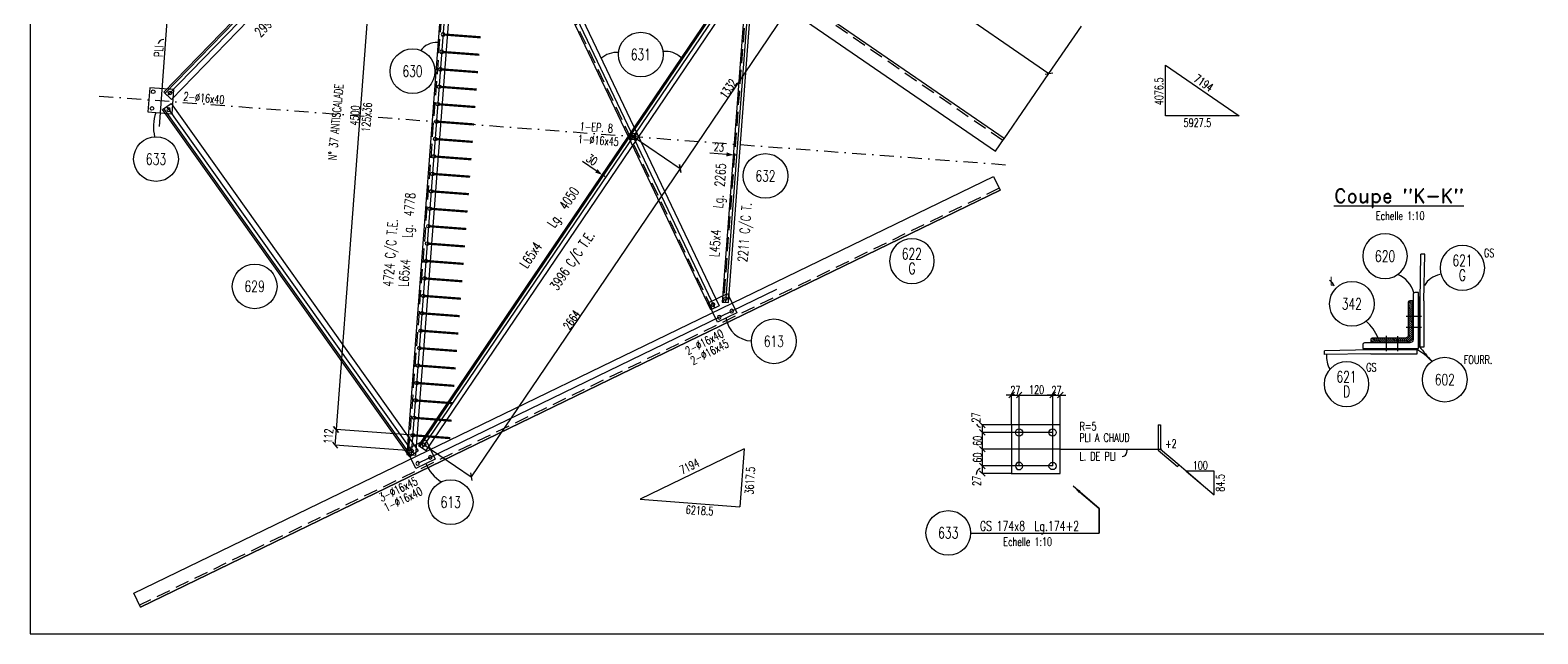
# Model space of a CAD drawing. Extents: x 610737 to 626957, y -3756 to 7724.
# Drawn here: x 610737 to 621528, y -3756 to 562 of the extents above; entities that cross this region are included whole.
import ezdxf
from ezdxf.enums import TextEntityAlignment as Align

# ---------------------------------------------------------------- set-up
doc = ezdxf.new("R2010")
doc.units = 0
doc.header["$LTSCALE"] = 200
doc.header["$MEASUREMENT"] = 0
doc.linetypes.add('DASHDOT', pattern=[1, 0.5, -0.25, 0, -0.25])
doc.linetypes.add('DASHED', pattern=[0.75, 0.5, -0.25])
doc.layers.get('0').update_dxf_attribs({"linetype": 'CONTINUOUS'})
for name, color, linetype in [('035B', 7, 'CONTINUOUS'), ('ASSI', 6, 'CONTINUOUS'), ('BOLLINI_1', 7, 'CONTINUOUS'), ('BOLLINI_5', 7, 'CONTINUOUS'), ('FORI', 2, 'CONTINUOUS'), ('LINEA_ANG', 2, 'CONTINUOUS'), ('LINEE_PIASTRE', 2, 'CONTINUOUS'), ('LM', 7, 'CONTINUOUS'), ('LS', 7, 'CONTINUOUS'), ('MZ', 6, 'DASHDOT'), ('PIASTRE', 5, 'CONTINUOUS'), ('PIEGA', 4, 'CONTINUOUS'), ('PIEGA_C_4979_50', 7, 'CONTINUOUS'), ('QT_MAL', 7, 'CONTINUOUS'), ('QT_MPR', 7, 'CONTINUOUS'), ('TESTI_A_P', 7, 'CONTINUOUS'), ('TRAT-Y', 7, 'DASHED')]:
    doc.layers.add(name, color=color, linetype=linetype)
doc.styles.add('MONO', font='romans.shx', dxfattribs={"width": 0.7})
doc.styles.add('QUOTE', font='ROMANS8.SHX', dxfattribs={"width": 0.7})
doc.styles.add('RD', font='ROMAND8.SHX', dxfattribs={"width": 0.7})
doc.styles.add('RQL', font='ROMANS8.SHX', dxfattribs={"width": 0.7})
doc.styles.add('RS', font='ROMANS8.shx', dxfattribs={"width": 0.7})
doc.styles.get("Standard").update_dxf_attribs({"font": 'ROMANS8.SHX', "width": 0.7})
doc.dimstyles.new('FRECCE1', dxfattribs={"dimtxt": 60, "dimasz": 6.66, "dimexe": 0, "dimexo": 0, "dimgap": 1, "dimtad": 1, "dimzin": 0, "dimdsep": 46, "dimtxsty": 'RS', "dimblk1": 'QUOTP', "dimblk2": 'QUOTF', "dimsah": 1, "dimcen": 0, "dimclrd": 2, "dimclre": 2, "dimclrt": 7, "dimadec": 0, "dimazin": 0, "dimtfac": 1, "dimtix": 1, "dimtmove": 2, "dimatfit": 3, "dimldrblk": 'QUOTP', "dimfxl": 1, "dimtolj": 1, "dimtzin": 0, "dimarcsym": 0})
doc.dimstyles.new('TRATTO', dxfattribs={"dimscale": 0, "dimtxt": 60, "dimasz": 40, "dimexe": 0, "dimexo": 0, "dimgap": 5, "dimtad": 1, "dimrnd": 0.5, "dimdsep": 46, "dimtxsty": 'RS', "dimblk1": 'OBLIQUE', "dimblk2": 'OBLIQUE', "dimsah": 1, "dimcen": 0.09, "dimclrd": 2, "dimclre": 2, "dimclrt": 7, "dimadec": 0, "dimazin": 0, "dimtfac": 1, "dimtix": 1, "dimtmove": 2, "dimatfit": 3, "dimfxl": 1, "dimtolj": 1, "dimtzin": 0, "dimarcsym": 0})
pattern_1 = [(45, (-580700.621, -4325.823), (-7.07106781, 7.07106781), [])]

# ---------------------------------------------------------------- blocks, each defined once
blk = doc.blocks.new('ASSE98')
blk.add_line((0, 0), (1, 0))
at = {"color": 7, "style": 'QUOTE', "width": 0.5, "flags": 1}
for tag, p in [('TI', (1.3831, 6.8273)), ('DI_S', (1.3831, 6.4218)), ('D_S', (1.3831, 6.0209)), ('E_S', (1.3831, 5.6806)), ('NFORI', (1.3645, 5.2979)), ('ALAR', (1.3635, 4.9325)), ('FAM', (1.3775, 4.5465)), ('ALA', (1.3831, 4.1926)), ('DISP2', (1.3831, 3.8497)), ('DISP1', (1.3831, 3.5069)), ('PINZAF', (1.3831, 3.164)), ('PINZAI', (1.3831, 2.8211)), ('TRP', (1.3831, 2.4783)), ('NP', (1.3831, 2.1354)), ('SV', (1.3831, 1.7926)), ('PESO', (1.3831, 1.4497)), ('QUA', (1.3831, 1.1069)), ('LUN', (1.3831, 0.764)), ('PROF', (1.3831, 0.4211)), ('POS', (1.3831, 0.0783))]:
    blk.add_attdef(tag, p, '', height=0.2, dxfattribs=at)
at = {"color": 7, "flags": 1}
for tag, p in [('LAV1', (3.0743, 6.8285)), ('LAV2', (3.0743, 6.4951)), ('LAV3', (3.0743, 6.1618)), ('LAV4', (3.0743, 5.8285)), ('LAV5', (3.0743, 5.4951)), ('LAV6', (3.0743, 5.1618)), ('LAV7', (3.0743, 4.8285)), ('LAV8', (3.0743, 4.4951)), ('LAV9', (3.0743, 4.1618)), ('LAV10', (3.0743, 3.8285))]:
    blk.add_attdef(tag, p, '', height=0.2, dxfattribs=at)
blk = doc.blocks.new('MRKR_98')
blk.add_point((0, 0))
at = {"color": 7, "style": 'QUOTE', "width": 0.5, "flags": 1}
for tag, p in [('NFORI', (3.72, 5.3)), ('TI', (3.73, 6.83)), ('DI_S', (3.73, 6.42)), ('D_S', (3.73, 6.02)), ('E_S', (3.73, 5.68)), ('AUX2', (3.71, 4.93)), ('AUX1', (3.73, 4.19)), ('FAM', (3.73, 4.55)), ('COMMESSA', (3.73, 3.85)), ('MD', (3.73, 3.51)), ('MP', (3.73, 3.16)), ('LARGHEZZA', (3.73, 2.82)), ('SPESSORE', (3.73, 2.48)), ('NP', (3.73, 2.14)), ('SV', (3.73, 1.79)), ('PESO', (3.73, 1.45)), ('QUA', (3.73, 1.11)), ('LUN', (3.73, 0.76)), ('PROF', (3.73, 0.42)), ('POS', (3.73, 0.08))]:
    blk.add_attdef(tag, p, '', height=0.2, dxfattribs=at)
at = {"color": 7, "flags": 1}
for tag, p in [('LAV1', (5.26, 6.88)), ('LAV2', (5.26, 6.55)), ('LAV3', (5.26, 6.21)), ('LAV4', (5.26, 5.88)), ('LAV5', (5.26, 5.55)), ('LAV6', (5.26, 5.21)), ('LAV7', (5.26, 4.88)), ('LAV8', (5.26, 4.55)), ('LAV9', (5.26, 4.21)), ('LAV10', (5.26, 3.88))]:
    blk.add_attdef(tag, p, '', height=0.2, dxfattribs=at)
blk = doc.blocks.new('16')
blk.add_circle((0, 0), 1)
blk = doc.blocks.new('IQ')
for p, q in [((0.5, 0.5), (-0.5, 0.5)), ((-0.5, 0.5), (-0.5, -0.5)), ((0.5, -0.5), (0.5, 0.5)), ((-0.5, -0.5), (0.5, -0.5))]:
    blk.add_line(p, q)
at = {"flags": 1}
for tag, p in [('SPESSORE', (0, -0.01)), ('NUMERO', (0, -0.34))]:
    blk.add_attdef(tag, p, '', height=0.2, dxfattribs=at)
blk = doc.blocks.new('xxx')
blk.add_circle((0, 0), 8)
at = {"color": 3, "style": 'RQL', "width": 0.7}
blk.add_attdef('POS', text='', height=4, dxfattribs=at).set_placement((0, 0), align=Align.MIDDLE)
at = {"color": 3, "style": 'RQL', "width": 0.7, "flags": 1}
blk.add_attdef('POS1', (-0.39, -5.42), '', height=2, dxfattribs=at)
at = {"style": 'RQL', "width": 0.7, "flags": 1}
blk.add_attdef('TIPO', (-0.39, -8.66), '', height=2, dxfattribs=at)
blk = doc.blocks.new('_OBLIQUE')
at = {"color": 0, "linetype": 'ByBlock'}
blk.add_line((-0.5, -0.5), (0.5, 0.5), dxfattribs=at)
blk = doc.blocks.new('*D144')
at = {"layer": 'QT_MPR', "color": 2, "lineweight": -2, "transparency": 16777216}
for p, q in [((615938, 930), (616293, 1446)), ((616293, 1446), (618028, 253)), ((617707, -214), (618028, 253))]:
    blk.add_line(p, q, dxfattribs=at)
at = {"layer": 'QT_MPR', "color": 2, "lineweight": -2, "transparency": 16777216, "xscale": 40, "yscale": 40, "zscale": 40}
for p, rotation in [((616293, 1446), 145.4833869201758), ((618028, 253), 325.4833869201758)]:
    blk.add_blockref('_OBLIQUE', p, dxfattribs=dict(at, rotation=rotation))
at = {"layer": 'QT_MPR', "color": 7, "transparency": 16777216, "insert": (617180, 878), "char_height": 60, "attachment_point": 5, "rotation": 325.4834, "style": 'RS'}
blk.add_mtext('\\A1;2105.5', dxfattribs=at)
blk = doc.blocks.new('*D152')
at = {"layer": 'QT_MPR', "color": 2, "lineweight": -2, "transparency": 16777216}
for p, q in [((613266, 2193), (612926, -2294)), ((613815, 2152), (613266, 2193)), ((613475, -2335), (612926, -2294))]:
    blk.add_line(p, q, dxfattribs=at)
at = {"layer": 'QT_MPR', "color": 2, "lineweight": -2, "transparency": 16777216, "xscale": 40, "yscale": 40, "zscale": 40}
for p, rotation in [((613266, 2193), 85.66995078173207), ((612926, -2294), 265.6699507817321)]:
    blk.add_blockref('_OBLIQUE', p, dxfattribs=dict(at, rotation=rotation))
at = {"layer": 'QT_MPR', "color": 7, "transparency": 16777216, "insert": (613145, -60), "char_height": 60, "attachment_point": 5, "rotation": 85.67, "style": 'RS'}
blk.add_mtext('\\A1;125x36', dxfattribs=at)
blk = doc.blocks.new('*D153')
at = {"layer": 'QT_MPR', "color": 2, "lineweight": -2, "transparency": 16777216}
for p, q in [((613266, 2193), (612926, -2294)), ((613815, 2152), (613266, 2193)), ((613475, -2335), (612926, -2294))]:
    blk.add_line(p, q, dxfattribs=at)
at = {"layer": 'QT_MPR', "color": 2, "lineweight": -2, "transparency": 16777216, "xscale": 40, "yscale": 40, "zscale": 40}
for p, rotation in [((613266, 2193), 85.66995078173207), ((612926, -2294), 265.6699507817321)]:
    blk.add_blockref('_OBLIQUE', p, dxfattribs=dict(at, rotation=rotation))
at = {"layer": 'QT_MPR', "color": 7, "transparency": 16777216, "insert": (613061, -48), "char_height": 60, "attachment_point": 5, "rotation": 85.67, "style": 'RS'}
blk.add_mtext('\\A1;4500', dxfattribs=at)
blk = doc.blocks.new('*D154')
at = {"layer": 'QT_MPR', "color": 2, "lineweight": -2, "transparency": 16777216}
for p, q in [((612926, -2294), (612918, -2405)), ((613475, -2335), (612926, -2294)), ((613467, -2447), (612918, -2405))]:
    blk.add_line(p, q, dxfattribs=at)
at = {"layer": 'QT_MPR', "color": 2, "lineweight": -2, "transparency": 16777216, "xscale": 40, "yscale": 40, "zscale": 40}
for p, rotation in [((612926, -2294), 85.66995078173207), ((612918, -2405), 265.6699507817321)]:
    blk.add_blockref('_OBLIQUE', p, dxfattribs=dict(at, rotation=rotation))
at = {"layer": 'QT_MPR', "color": 7, "transparency": 16777216, "insert": (612871, -2342), "char_height": 60, "attachment_point": 5, "rotation": 85.67, "style": 'RS'}
blk.add_mtext('\\A1;112', dxfattribs=at)
blk = doc.blocks.new('QUOTP')
at = {"layer": 'ASSI', "color": 2, "const_width": 1.07}
blk.add_lwpolyline([(-0.5, 0, 1), (0.5, 0, 1)], format="xyb", close=True, dxfattribs=at)
blk = doc.blocks.new('QUOTF')
at = {"layer": 'LS', "color": 2}
blk.add_line((7.5, 0), (25.5, 0), dxfattribs=at)
blk.add_solid([(7.5, 2.25), (0, 0), (7.5, -2.25)], dxfattribs=at)
blk = doc.blocks.new('*D156')
at = {"layer": 'QT_MAL', "color": 2, "lineweight": -2, "transparency": 16777216}
for p, q in [((614830, -472), (614830, -472)), ((614849, -485), (614835, -476)), ((614855, -489), (614855, -489))]:
    blk.add_line(p, q, dxfattribs=at)
at = {"layer": 'QT_MAL', "color": 2, "lineweight": -2, "transparency": 16777216, "xscale": 6.66, "yscale": 6.66, "zscale": 6.66}
for name, p, rotation in [('QUOTF', (614830, -472), 145.8591419678401), ('QUOTP', (614855, -489), 325.8591419678401)]:
    blk.add_blockref(name, p, dxfattribs=dict(at, rotation=rotation))
at = {"layer": 'QT_MAL', "color": 7, "transparency": 16777216, "insert": (614757, -365), "char_height": 60, "attachment_point": 5, "rotation": 325.8591, "style": 'RS'}
blk.add_mtext('\\A1;30', dxfattribs=at)
blk = doc.blocks.new('*D157')
at = {"layer": 'QT_MPR', "color": 2, "lineweight": -2, "transparency": 16777216}
for p, q in [((615799, 904), (616136, 676)), ((616136, 676), (615389, -427)), ((615052, -198), (615389, -427))]:
    blk.add_line(p, q, dxfattribs=at)
at = {"layer": 'QT_MPR', "color": 2, "lineweight": -2, "transparency": 16777216, "xscale": 40, "yscale": 40, "zscale": 40}
for p, rotation in [((616136, 676), 55.85914196784012), ((615389, -427), 235.8591419678401)]:
    blk.add_blockref('_OBLIQUE', p, dxfattribs=dict(at, rotation=rotation))
at = {"layer": 'QT_MPR', "color": 7, "transparency": 16777216, "insert": (615733, 144), "char_height": 60, "attachment_point": 5, "rotation": 55.8591, "style": 'RS'}
blk.add_mtext('\\A1;1332', dxfattribs=at)
blk = doc.blocks.new('*D158')
at = {"layer": 'QT_MPR', "color": 2, "lineweight": -2, "transparency": 16777216}
for p, q in [((615052, -198), (615389, -427)), ((615389, -427), (613893, -2632)), ((613557, -2403), (613893, -2632))]:
    blk.add_line(p, q, dxfattribs=at)
at = {"layer": 'QT_MPR', "color": 2, "lineweight": -2, "transparency": 16777216, "xscale": 40, "yscale": 40, "zscale": 40}
for p, rotation in [((615389, -427), 55.85914196784012), ((613893, -2632), 235.8591419678401)]:
    blk.add_blockref('_OBLIQUE', p, dxfattribs=dict(at, rotation=rotation))
at = {"layer": 'QT_MPR', "color": 7, "transparency": 16777216, "insert": (614612, -1510), "char_height": 60, "attachment_point": 5, "rotation": 55.8591, "style": 'RS'}
blk.add_mtext('\\A1;2664', dxfattribs=at)
blk = doc.blocks.new('*D159')
at = {"layer": 'QT_MAL', "color": 2, "lineweight": -2, "transparency": 16777216}
blk.add_line((615786, -331), (615776, -330), dxfattribs=at)
at = {"layer": 'QT_MAL', "color": 2, "lineweight": -2, "transparency": 16777216, "xscale": 6.66, "yscale": 6.66, "zscale": 6.66}
for name, p, rotation in [('QUOTF', (615770, -330), 175.6699507817331), ('QUOTP', (615792, -331), 355.6699507817332)]:
    blk.add_blockref(name, p, dxfattribs=dict(at, rotation=rotation))
at = {"layer": 'QT_MAL', "color": 7, "transparency": 16777216, "insert": (615667, -274), "char_height": 60, "attachment_point": 5, "rotation": 355.67, "style": 'RS'}
blk.add_mtext('\\A1;23', dxfattribs=at)
blk = doc.blocks.new('*D160')
at = {"layer": 'LS', "color": 2, "lineweight": -2, "transparency": 16777216}
for p, q in [((617761, -2048), (617721, -2048)), ((617761, -2261), (617761, -2048)), ((617761, -2048), (617815, -2048)), ((617815, -2555), (617815, -2048)), ((617815, -2048), (617855, -2048))]:
    blk.add_line(p, q, dxfattribs=at)
at = {"layer": 'LS', "color": 2, "lineweight": -2, "transparency": 16777216, "xscale": 40, "yscale": 40, "zscale": 40}
blk.add_blockref('_OBLIQUE', (617761, -2048), dxfattribs=at)
at = {"layer": 'LS', "color": 2, "lineweight": -2, "transparency": 16777216, "xscale": 40, "yscale": 40, "zscale": 40, "rotation": 180.0000000000001}
blk.add_blockref('_OBLIQUE', (617815, -2048), dxfattribs=at)
at = {"layer": 'LS', "color": 7, "transparency": 16777216, "insert": (617788, -2013), "char_height": 60, "attachment_point": 5, "style": 'RS'}
blk.add_mtext('\\A1;27', dxfattribs=at)
blk = doc.blocks.new('*D161')
at = {"layer": 'LS', "color": 2, "lineweight": -2, "transparency": 16777216}
for p, q in [((617761, -2261), (617761, -2048)), ((617761, -2048), (618055, -2048)), ((618055, -2555), (618055, -2048))]:
    blk.add_line(p, q, dxfattribs=at)
at = {"layer": 'LS', "color": 2, "lineweight": -2, "transparency": 16777216, "xscale": 40, "yscale": 40, "zscale": 40, "rotation": 180.0000000000001}
blk.add_blockref('_OBLIQUE', (617761, -2048), dxfattribs=at)
at = {"layer": 'LS', "color": 2, "lineweight": -2, "transparency": 16777216, "xscale": 40, "yscale": 40, "zscale": 40}
blk.add_blockref('_OBLIQUE', (618055, -2048), dxfattribs=at)
at = {"layer": 'LS', "color": 7, "transparency": 16777216, "insert": (617940, -2009), "char_height": 60, "attachment_point": 5, "style": 'RS'}
blk.add_mtext('\\A1;120', dxfattribs=at)
blk = doc.blocks.new('*D162')
at = {"layer": 'LS', "color": 2, "lineweight": -2, "transparency": 16777216}
for p, q in [((618055, -2048), (618015, -2048)), ((618055, -2555), (618055, -2048)), ((618055, -2048), (618109, -2048)), ((618109, -2261), (618109, -2048)), ((618109, -2048), (618149, -2048))]:
    blk.add_line(p, q, dxfattribs=at)
at = {"layer": 'LS', "color": 2, "lineweight": -2, "transparency": 16777216, "xscale": 40, "yscale": 40, "zscale": 40}
blk.add_blockref('_OBLIQUE', (618055, -2048), dxfattribs=at)
at = {"layer": 'LS', "color": 2, "lineweight": -2, "transparency": 16777216, "xscale": 40, "yscale": 40, "zscale": 40, "rotation": 180.0000000000001}
blk.add_blockref('_OBLIQUE', (618109, -2048), dxfattribs=at)
at = {"layer": 'LS', "color": 7, "transparency": 16777216, "insert": (618082, -2013), "char_height": 60, "attachment_point": 5, "style": 'RS'}
blk.add_mtext('\\A1;27', dxfattribs=at)
blk = doc.blocks.new('*D163')
at = {"layer": 'LS', "color": 2, "lineweight": -2, "transparency": 16777216}
for p, q in [((618055, -2555), (617552, -2555)), ((617552, -2609), (617552, -2555)), ((617761, -2609), (617552, -2609))]:
    blk.add_line(p, q, dxfattribs=at)
at = {"layer": 'LS', "color": 2, "lineweight": -2, "transparency": 16777216, "xscale": 40, "yscale": 40, "zscale": 40}
for p, rotation in [((617552, -2555), 90), ((617552, -2609), 270)]:
    blk.add_blockref('_OBLIQUE', p, dxfattribs=dict(at, rotation=rotation))
at = {"layer": 'LS', "color": 7, "transparency": 16777216, "insert": (617512, -2662), "char_height": 60, "attachment_point": 5, "rotation": 90, "style": 'RS'}
blk.add_mtext('\\A1;27', dxfattribs=at)
blk = doc.blocks.new('*D164')
at = {"layer": 'LS', "color": 2, "lineweight": -2, "transparency": 16777216}
for p, q in [((617815, -2435), (617552, -2435)), ((617552, -2555), (617552, -2435)), ((617815, -2555), (617552, -2555))]:
    blk.add_line(p, q, dxfattribs=at)
at = {"layer": 'LS', "color": 2, "lineweight": -2, "transparency": 16777216, "xscale": 40, "yscale": 40, "zscale": 40}
for p, rotation in [((617552, -2435), 90), ((617552, -2555), 270)]:
    blk.add_blockref('_OBLIQUE', p, dxfattribs=dict(at, rotation=rotation))
at = {"layer": 'LS', "color": 7, "transparency": 16777216, "insert": (617517, -2495), "char_height": 60, "attachment_point": 5, "rotation": 90, "style": 'RS'}
blk.add_mtext('\\A1;60', dxfattribs=at)
blk = doc.blocks.new('*D165')
at = {"layer": 'LS', "color": 2, "lineweight": -2, "transparency": 16777216}
for p, q in [((618055, -2315), (617552, -2315)), ((617552, -2435), (617552, -2315)), ((617815, -2435), (617552, -2435))]:
    blk.add_line(p, q, dxfattribs=at)
at = {"layer": 'LS', "color": 2, "lineweight": -2, "transparency": 16777216, "xscale": 40, "yscale": 40, "zscale": 40}
for p, rotation in [((617552, -2315), 90), ((617552, -2435), 270)]:
    blk.add_blockref('_OBLIQUE', p, dxfattribs=dict(at, rotation=rotation))
at = {"layer": 'LS', "color": 7, "transparency": 16777216, "insert": (617517, -2375), "char_height": 60, "attachment_point": 5, "rotation": 90, "style": 'RS'}
blk.add_mtext('\\A1;60', dxfattribs=at)
blk = doc.blocks.new('*D166')
at = {"layer": 'LS', "color": 2, "lineweight": -2, "transparency": 16777216}
for p, q in [((617761, -2261), (617552, -2261)), ((617552, -2315), (617552, -2261)), ((617815, -2315), (617552, -2315))]:
    blk.add_line(p, q, dxfattribs=at)
at = {"layer": 'LS', "color": 2, "lineweight": -2, "transparency": 16777216, "xscale": 40, "yscale": 40, "zscale": 40}
for p, rotation in [((617552, -2261), 90), ((617552, -2315), 270)]:
    blk.add_blockref('_OBLIQUE', p, dxfattribs=dict(at, rotation=rotation))
at = {"layer": 'LS', "color": 7, "transparency": 16777216, "insert": (617506, -2209), "char_height": 60, "attachment_point": 5, "rotation": 90, "style": 'RS'}
blk.add_mtext('\\A1;27', dxfattribs=at)
blk = doc.blocks.new('LPIEGA')
at = {"color": 0, "linetype": 'ByBlock'}
blk.add_line((0, 0), (1, 0), dxfattribs=at)
at = {"color": 0}
for tag, p in [('VUOTO3', (1, 13)), ('VUOTO2', (1, 11)), ('VUOTO1', (1, 9))]:
    blk.add_attdef(tag, p, '', height=1, dxfattribs=at)
at = {"color": 0, "flags": 1}
for tag, p in [('ANG_PIE', (1, 7)), ('INC_PIE', (1, 5)), ('CF', (1, 3)), ('RAGGIO', (1, 1))]:
    blk.add_attdef(tag, p, '', height=1, dxfattribs=at)
blk = doc.blocks.new('bull')
at = {"style": 'RS', "width": 0.7, "flags": 1}
for tag, p in [('NN', (-12.25, 0)), ('DIAMETRO', (0, -4.86)), ('SERRAGGIO', (0, -9.71)), ('LUNGHEZZA', (0, -14.57)), ('TIPO', (0, -24.12)), ('NB', (0, -19.43)), ('EL', (-0.14, -29))]:
    blk.add_attdef(tag, p, '', height=3, dxfattribs=at)
at = {"style": 'RS', "width": 0.7}
blk.add_attdef('BULLONE', (0, 0), '', height=3, dxfattribs=at)
blk = doc.blocks.new('imbbull')
at = {"style": 'RS', "width": 0.7, "flags": 1}
for tag, p in [('NN', (-11.1, 0)), ('DIAMETRO', (0, -4.86)), ('SERRAGGIO', (0, -9.71)), ('LUNGHEZZA', (0, -14.57)), ('TIPO', (0, -24.38)), ('NB', (0, -19.43)), ('EL', (-0.14, -29.26))]:
    blk.add_attdef(tag, p, '', height=3, dxfattribs=at)
at = {"style": 'RS', "width": 0.7}
blk.add_attdef('BULLONE', (0, 0), '', height=3, dxfattribs=at)
blk = doc.blocks.new('YYY')
blk.add_circle((0, 0), 8)
at = {"color": 3, "style": 'RQL', "width": 0.7}
for tag, p in [('POS3', (0, 0.65)), ('POS2', (0, -4.63))]:
    blk.add_attdef(tag, text='', height=4, dxfattribs=at).set_placement(p, align=Align.CENTER)
at = {"style": 'RQL', "width": 0.7, "flags": 1}
blk.add_attdef('TIPO', text='', height=3, dxfattribs=at).set_placement((0, 0), align=Align.MIDDLE_CENTER)

msp = doc.modelspace()

# ---------------------------------------------------------------- hatches: boundary and pattern name
at = {"layer": 'LS'}
h = msp.add_hatch(dxfattribs=at)
h.set_pattern_fill('_U', color=6, scale=10, angle=135, style=0, pattern_type=0)
h.set_pattern_definition([(135, (624225.743, -1203438.439), (-7.07106781, -7.07106781), [])])
edge = h.paths.add_edge_path()
edge.add_line((620604.093, -1672.683), (620632.311, -1644.465))
edge.add_line((620632.311, -1644.465), (620632.311, -1372.683))
edge.add_line((620632.311, -1372.683), (620610.811, -1372.683))
edge.add_arc((620610.811, -1383.183), 10.5, 90, 180)
edge.add_line((620600.311, -1383.183), (620600.311, -1619.683))
edge.add_arc((620579.311, -1619.683), 21, 270, 360, ccw=False)
edge.add_line((620579.311, -1640.683), (620342.811, -1640.683))
edge.add_arc((620342.811, -1651.183), 10.5, 90, 180)
edge.add_line((620332.311, -1651.183), (620332.311, -1672.683))
edge.add_line((620332.311, -1672.683), (620604.093, -1672.683))
h = msp.add_hatch(dxfattribs=at)
h.set_pattern_fill('_U', color=6, scale=10, angle=45, style=0, pattern_type=0)
h.set_pattern_definition(pattern_1)
h.paths.add_polyline_path([(620676.311, -1484.683), (620676.311, -1344.683), (620682.311, -1344.683), (620682.311, -1484.683)])
h.paths.add_polyline_path([(620676.311, -1564.683), (620676.311, -1484.683), (620682.311, -1484.683), (620682.311, -1564.683)])
h.paths.add_polyline_path([(620676.311, -1704.683), (620676.311, -1564.683), (620682.311, -1564.683), (620682.311, -1704.683)])
h = msp.add_hatch(dxfattribs=at)
h.set_pattern_fill('_U', color=6, scale=10, angle=45, style=0, pattern_type=0)
h.set_pattern_definition(pattern_1)
h.paths.add_polyline_path([(620444.311, -1716.683), (620304.311, -1716.683), (620304.311, -1722.683), (620444.311, -1722.683)])
h.paths.add_polyline_path([(620524.311, -1716.683), (620444.311, -1716.683), (620444.311, -1722.683), (620524.311, -1722.683)])
h.paths.add_polyline_path([(620664.311, -1716.683), (620524.311, -1716.683), (620524.311, -1722.683), (620664.311, -1722.683)])

# ---------------------------------------------------------------- linework, layer by layer
at = {"layer": 'LINEA_ANG'}
for p, q in [((612011.601, 3569.824), (617645.028, -304.329)), ((617707.359, -213.694), (612073.932, 3660.459)), ((613816.891, 2307.031), (611693.207, 117.861)), ((613793.342, 2292.62), (613432.595, -2471.742)), ((613497.41, -2476.649), (613858.157, 2287.713)), ((611747.039, 65.639), (613870.723, 2254.809)), ((615609.35, -1438.175), (613867.008, 2217.881)), ((613925.686, 2245.844), (615668.028, -1410.211)), ((615789.682, 943.454), (613516.703, -2408.571)), ((613570.501, -2445.051), (615843.48, 906.974)), ((615860.859, 876.265), (615689.848, -1382.27)), ((615734.719, -1385.668), (615905.731, 872.867)), ((611693.207, 117.861), (611747.039, 65.639)), ((611683.89, -5.179), (611744.972, 38.342)), ((611744.972, 38.342), (613514.815, -2445.638)), ((613453.734, -2489.158), (611683.89, -5.179)), ((617645.028, -304.329), (617707.359, -213.694)), ((611478.884, -3465.727), (617631.426, -483.982)), ((617631.426, -483.982), (617679.399, -582.97)), ((617679.399, -582.97), (611526.857, -3564.715)), ((615689.848, -1382.27), (615734.719, -1385.668)), ((615668.028, -1410.211), (615609.35, -1438.175)), ((613432.595, -2471.742), (613497.41, -2476.649)), ((613514.815, -2445.638), (613453.734, -2489.158)), ((613516.703, -2408.571), (613570.501, -2445.051)), ((611526.857, -3564.715), (611478.884, -3465.727))]:
    msp.add_line(p, q, dxfattribs=at)
at = {"layer": 'LINEA_ANG', "color": 2}
for p, q in [((613825.145, 2299.024), (611701.461, 109.854)), ((615797.959, 937.841), (613524.98, -2414.183)), ((613463.099, -2482.485), (611693.256, 1.494))]:
    msp.add_line(p, q, dxfattribs=at)
at = {"layer": 'LINEE_PIASTRE'}
for p, q in [((611592.554, 150.859), (611579.417, -22.645)), ((611766.057, 137.721), (611592.554, 150.859)), ((611752.92, -35.782), (611766.057, 137.721)), ((611579.417, -22.645), (611752.92, -35.782)), ((615588.744, -1388.373), (615727.327, -1321.211)), ((615655.907, -1526.956), (615588.744, -1388.373)), ((615727.327, -1321.211), (615794.49, -1459.794)), ((615794.49, -1459.794), (615655.907, -1526.956)), ((620632.311, -1644.465, -3346.012), (620604.093, -1672.683, -3346.012)), ((618108.666, -2261.281), (617760.666, -2261.281)), ((617760.666, -2261.281), (617760.666, -2609.281)), ((618108.666, -2609.281), (618108.666, -2261.281)), ((618810.495, -2261.281), (618810.495, -2442.707)), ((618810.495, -2261.281), (618826.495, -2261.281)), ((618826.495, -2261.281), (618826.495, -2435.281)), ((613430.499, -2434.338), (613569.081, -2367.175)), ((613569.081, -2367.175), (613636.244, -2505.758)), ((613497.661, -2572.921), (613430.499, -2434.338)), ((618810.495, -2442.707), (618949.05, -2559.829)), ((618826.495, -2435.281), (618959.379, -2547.61)), ((613636.244, -2505.758), (613497.661, -2572.921)), ((618959.379, -2547.61), (618949.05, -2559.829)), ((617760.666, -2609.281), (618108.666, -2609.281))]:
    msp.add_line(p, q, dxfattribs=at)
at = {"layer": 'LINEE_PIASTRE', "elevation": -3346.012}
msp.add_lwpolyline([(620674.311, -1714.683), (620674.311, -1314.683), (620646.311, -1314.683, 0.414213562), (620634.311, -1326.683), (620634.311, -1650.683, -0.414213562), (620610.311, -1674.683), (620286.311, -1674.683, 0.414213562), (620274.311, -1686.683), (620274.311, -1714.683)], format="xyb", close=True, dxfattribs=at)
msp.add_lwpolyline([(620632.311, -1644.465), (620632.311, -1372.683), (620610.811, -1372.683, 0.414213562), (620600.311, -1383.183), (620600.311, -1619.683, -0.414213562), (620579.311, -1640.683), (620342.811, -1640.683, 0.414213562), (620332.311, -1651.183), (620332.311, -1672.683), (620604.093, -1672.683)], format="xyb", dxfattribs=at)
for points in [[(620682.311, -1344.683), (620682.311, -1704.683), (620676.311, -1704.683), (620676.311, -1344.683)], [(620304.311, -1722.683), (620664.311, -1722.683), (620664.311, -1716.683), (620304.311, -1716.683)]]:
    msp.add_lwpolyline(points, close=True, dxfattribs=at)
at = {"layer": 'LINEE_PIASTRE', "const_width": 9.75}
msp.add_lwpolyline([(618830.409, -2438.59, 0.177263469), (618831.62, -2435.281, 0.414213562), (618826.495, -2430.156, 0.414213562)], format="xyb", dxfattribs=at)
at = {"layer": 'LS', "color": 6}
for p, q in [((611718.335, 659.756), (611658.756, -127.112)), ((618861.847, 312.078), (619390.664, -51.593)), ((618861.847, -51.593), (618861.847, 312.078)), ((619390.664, -51.593), (618861.847, -51.593)), ((616078.552, -1292.123), (613510.183, -2536.848)), ((620694.589, -1484.683, -3346.012), (620584.123, -1484.683, -3346.012)), ((620694.589, -1564.683, -3346.012), (620585.24, -1564.683, -3346.012)), ((620444.311, -1734.961, -3346.012), (620444.311, -1624.495, -3346.012)), ((620524.311, -1734.961, -3346.012), (620524.311, -1625.612, -3346.012)), ((615846.149, -2432.184), (615103.25, -2792.22)), ((615846.149, -2432.184), (615814.808, -2846.098)), ((618108.666, -2435.281), (618826.495, -2435.281)), ((618959.379, -2547.61), (619111.356, -2676.077)), ((615103.25, -2792.22), (615814.808, -2846.098)), ((618387.995, -2859.759), (618202.252, -2700.589)), ((618387.995, -3035.486), (618387.995, -2859.759)), ((617468.037, -3035.486), (618387.995, -3035.486))]:
    msp.add_line(p, q, dxfattribs=at)
at = {"layer": 'LS', "color": 2}
for p, q in [((618028.083, 252.672), (618260.567, 590.729)), ((620684.311, -1372.431, -3346.012), (620690.291, -1040.233, -3346.012)), ((620718.286, -1040.737, -3346.012), (620690.291, -1040.233, -3346.012)), ((620712.311, -1372.683, -3346.012), (620718.286, -1040.737, -3346.012)), ((620684.311, -1704.683, -3346.012), (620684.311, -1372.431, -3346.012)), ((620712.311, -1372.683, -3346.012), (620712.311, -1704.683, -3346.012)), ((620332.059, -1724.683, -3346.012), (619999.861, -1730.663, -3346.012)), ((620664.311, -1724.683, -3346.012), (620332.059, -1724.683, -3346.012)), ((620664.311, -1752.683, -3346.012), (620664.311, -1724.683, -3346.012)), ((620712.311, -1704.683, -3346.012), (620684.311, -1704.683, -3346.012)), ((620000.365, -1758.658, -3346.012), (619999.861, -1730.663, -3346.012)), ((620332.311, -1752.683, -3346.012), (620000.365, -1758.658, -3346.012)), ((620332.311, -1752.683, -3346.012), (620664.311, -1752.683, -3346.012))]:
    msp.add_line(p, q, dxfattribs=at)
at = {"layer": 'LS', "color": 8}
msp.add_lwpolyline([(610736.515, 7724.403), (610736.515, -3755.597), (623456.515, -3755.597), (623456.515, -2155.597), (626956.515, -2155.597), (626956.515, 7724.403), (610736.515, 7724.403)], close=True, dxfattribs=at)
at = {"layer": 'LS', "color": 2, "linetype": 'DASHED', "const_width": 16}
for points in [[(613692.08, 531.427), (613961.309, 511.042)], [(613673.205, 282.141), (613942.434, 261.755)], [(613654.329, 32.854), (613923.559, 12.469)], [(613635.454, -216.432), (613904.683, -236.818)], [(613616.578, -465.719), (613885.808, -486.104)], [(613597.703, -715.005), (613866.932, -735.39)], [(613578.828, -964.291), (613848.057, -984.677)], [(613559.952, -1213.578), (613829.181, -1233.963)], [(613541.077, -1462.864), (613810.306, -1483.25)], [(613522.201, -1712.151), (613791.431, -1732.536)], [(613503.326, -1961.437), (613772.555, -1981.823)], [(613484.45, -2210.724), (613753.68, -2231.109)]]:
    msp.add_lwpolyline(points, dxfattribs=at)
at = {"layer": 'LS', "color": 6, "const_width": 16}
for points in [[(613682.642, 406.784), (613951.872, 386.398)], [(613663.767, 157.497), (613932.996, 137.112)], [(613644.892, -91.789), (613914.121, -112.174)], [(613626.016, -341.075), (613895.245, -361.461)], [(613607.141, -590.362), (613876.37, -610.747)], [(613588.265, -839.648), (613857.495, -860.034)], [(613569.39, -1088.935), (613838.619, -1109.32)], [(613550.514, -1338.221), (613819.744, -1358.607)], [(613531.639, -1587.507), (613800.868, -1607.893)], [(613512.764, -1836.794), (613781.993, -1857.179)], [(613493.888, -2086.08), (613763.117, -2106.466)], [(613475.013, -2335.367), (613744.242, -2355.752)]]:
    msp.add_lwpolyline(points, dxfattribs=at)
at = {"layer": 'LS', "color": 6}
msp.add_lwpolyline([(619211.356, -2760.608), (619211.356, -2591.546), (619011.356, -2591.546)], close=True, dxfattribs=at)
msp.add_lwpolyline([(618247.812, -2739.631), (618387.995, -2859.759), (618387.995, -3035.486)], dxfattribs=at)
for centre, radius, start, end in [((611692.412, 456.332), 39.704, 88.6652875, 169.3432055), ((613648.749, 327.106), 147.977, 88.0812708, 143.5607131), ((614937.318, 230.849), 172.596, 85.8848746, 132.055941), ((615286.704, 258.095), 151.974, 45.7743917, 96.8021326), ((611950.181, -128.301), 331.224, 162.1630764, 192.825118), ((620444.901, -1372.315, -3346.012), 204.024, 16.0424936, 66.8792039), ((620854.581, -1343.12, -3346.012), 159.173, 100.5317173, 150.50065), ((620012.202, -1282.629, -3346.012), 59.307, 13.7085867, 65.7267567), ((615908.833, -1466.893), 194.322, 188.6146598, 267.3072125), ((620088.229, -1761.197, -3346.012), 320.352, 22.0979178, 49.1114219), ((620441.96, -2107.239, -3346.012), 443.595, 42.7311927, 60.8124395), ((622891.371, 58.285, -3346.012), 2825.947, 218.4888798, 221.2834795), ((620182.854, -1773.32, -3346.012), 168.677, 174.9246557, 211.7326388), ((617546.95, -2238.09), 41.37, 203.8121735, 257.961759), ((618549.376, -2449.505), 37.782, 275.9198868, 15.1529471), ((613818.252, -2442.7), 265.836, 200.7768904, 238.430031), ((617561.569, -2620.301), 55.019, 119.0108231, 176.1684897)]:
    msp.add_arc(centre, radius, start, end, dxfattribs=at)
msp.add_solid([(618254.319, -2732.038), (618202.252, -2700.589), (618241.305, -2747.225)], dxfattribs=at)
at = {"layer": 'MZ'}
msp.add_line((611231.567, 90.943), (617756.506, -403.111), dxfattribs=at)
at = {"layer": 'PIEGA', "color": 6}
msp.add_line((618108.666, -2435.281), (617760.666, -2435.281), dxfattribs=at)
at = {"layer": 'TRAT-Y'}
for p, q in [((617698.293, -226.877), (612064.865, 3647.276)), ((613803.314, 2291.865), (613442.567, -2472.497)), ((615618.378, -1433.873), (613876.035, 2222.183)), ((615869.335, 875.623), (615698.324, -1382.912)), ((617672.421, -568.571), (611519.879, -3550.317))]:
    msp.add_line(p, q, dxfattribs=at)

# ---------------------------------------------------------------- block references
at = {"layer": 'ASSI'}
for p, xscale, zscale, rotation in [((617707.359, -213.694), 6837, 6837, 145.4833869201758), ((613894.09, 2230.787), 4049.999999999998, 4049.999999999998, 295.4807595956212), ((611712.395, 15.131), 3050, 3050, 305.469989683708), ((611526.857, -3564.715), 6837.000000000001, 6837.000000000001, 25.8565146432856)]:
    msp.add_blockref('ASSE98', p, dxfattribs=dict(at, xscale=xscale, zscale=zscale, rotation=rotation))
ref = msp.add_blockref('ASSE98', (613842.012, 2282.661), dxfattribs=dict(at, xscale=3050, zscale=3050, rotation=225.8699118797533))
ref.add_attrib('PROF', 'L75x5', (612166.707, 720.857), dxfattribs={"layer": '0', "color": 2, "height": 70, "rotation": 45.8699119, "style": 'QUOTE', "width": 0.7})
ref.add_attrib('LUN', '3050', (612515.966, 1080.885), dxfattribs={"layer": '0', "color": 2, "height": 70, "rotation": 45.8699119, "style": 'QUOTE', "width": 0.7})
ref.add_attrib('PESO', '2996 C/C T.', (612385.624, 508.488), dxfattribs={"layer": '0', "color": 2, "height": 70, "rotation": 45.8699119, "style": 'QUOTE', "width": 0.7})
ref.add_attrib('SV', 'Lg.', (612408.644, 970.255), dxfattribs={"layer": '0', "color": 2, "height": 70, "rotation": 45.8699119, "style": 'QUOTE', "width": 0.7})
ref = msp.add_blockref('ASSE98', (613825.251, 2290.204), dxfattribs=dict(at, xscale=4778, zscale=4778, rotation=265.6699507817321))
ref.add_attrib('PROF', 'L65x4', (613443.01, -1274.611), dxfattribs={"layer": '0', "color": 2, "height": 70, "rotation": 85.6699508, "style": 'QUOTE', "width": 0.7})
ref.add_attrib('LUN', '4778', (613481.129, -771.185), dxfattribs={"layer": '0', "color": 2, "height": 70, "rotation": 85.6699508, "style": 'QUOTE', "width": 0.7})
ref.add_attrib('PESO', '4724 C/C T.E.', (613331.704, -1274), dxfattribs={"layer": '0', "color": 2, "height": 70, "rotation": 85.6699508, "style": 'QUOTE', "width": 0.7})
ref.add_attrib('SV', 'Lg.', (613469.491, -924.879), dxfattribs={"layer": '0', "color": 2, "height": 70, "rotation": 85.6699508, "style": 'QUOTE', "width": 0.7})
ref = msp.add_blockref('ASSE98', (615814.512, 926.617), dxfattribs=dict(at, xscale=4049.999999999998, zscale=4049.999999999998, rotation=235.8591419678401))
ref.add_attrib('PROF', 'L65x4', (614292.735, -1147.666), dxfattribs={"layer": '0', "color": 2, "height": 70, "rotation": 55.859142, "style": 'QUOTE', "width": 0.7})
ref.add_attrib('LUN', '4050', (614576.081, -729.808), dxfattribs={"layer": '0', "color": 2, "height": 70, "rotation": 55.859142, "style": 'QUOTE', "width": 0.7})
ref.add_attrib('PESO', '3996 C/C T.E.', (614508.895, -1306.229), dxfattribs={"layer": '0', "color": 2, "height": 70, "rotation": 55.859142, "style": 'QUOTE', "width": 0.7})
ref.add_attrib('SV', 'Lg.', (614489.577, -857.378), dxfattribs={"layer": '0', "color": 2, "height": 70, "rotation": 55.859142, "style": 'QUOTE', "width": 0.7})
ref = msp.add_blockref('ASSE98', (615883.794, 874.528), dxfattribs=dict(at, xscale=2265, zscale=2265, rotation=265.669950781733))
ref.add_attrib('PROF', 'L45x4', (615666.829, -1063.596), dxfattribs={"layer": '0', "color": 2, "height": 70, "rotation": 85.6699508, "style": 'QUOTE', "width": 0.7})
ref.add_attrib('LUN', '2265', (615704.947, -560.171), dxfattribs={"layer": '0', "color": 2, "height": 70, "rotation": 85.6699508, "style": 'QUOTE', "width": 0.7})
ref.add_attrib('PESO', '2211 C/C T.', (615869.044, -1098.359), dxfattribs={"layer": '0', "color": 2, "height": 70, "rotation": 85.6699508, "style": 'QUOTE', "width": 0.7})
ref.add_attrib('SV', 'Lg.', (615693.31, -713.864), dxfattribs={"layer": '0', "color": 2, "height": 70, "rotation": 85.6699508, "style": 'QUOTE', "width": 0.7})
at = {"layer": 'BOLLINI_1'}
for p, xscale, yscale, zscale, values in [((615107.322, 387.537), 19.99799999950235, 19.99799999950235, 19.99799999950235, {'POS': '631'}), ((613473.322, 268.537), 19.99799999950235, 19.99799999950235, 19.99799999950235, {'POS': '630'}), ((611637.283, -359.89), 19.9999999995, 19.9999999995, 19.9999999995, {'POS': '633'}), ((615999.322, -480.463), 19.99799999950235, 19.99799999950235, 19.99799999950235, {'POS': '632'}), ((612343.322, -1270.463), 19.99799999950235, 19.99799999950235, 19.99799999950235, {'POS': '629'}), ((620196.809, -1395.582, -3346.012), 19.9999999995, 19.9999999995, 19.9999999995, {'POS': '342'}), ((616059.495, -1663.295), 19.9999999995, 19.9999999995, 19.9999999995, {'POS': '613'}), ((620861.233, -1937.466, -3346.012), 19.99799999950235, 19.99799999950235, 19.99799999950235, {'POS': '602'}), ((613746.495, -2814.295), 19.9999999995, 19.9999999995, 19.9999999995, {'POS': '613'}), ((617308.045, -3033.871), 19.9999999995, 19.9999999995, 19.9999999995, {'POS': '633'})]:
    msp.add_blockref('xxx', p, dxfattribs=dict(at, xscale=xscale, yscale=yscale, zscale=zscale)).add_auto_attribs(values)
ref = msp.add_blockref('xxx', (620433.811, -1053.782, -3346.012), dxfattribs=dict(at, xscale=-19.99799999950235, yscale=19.99799999950235, zscale=19.99799999950235))
ref.add_attrib('POS', '620', dxfattribs={"layer": '0', "color": 3, "height": 79.992, "style": 'RQL', "width": 0.7}).set_placement((620433.811, -1053.782, -3346.012), align=Align.MIDDLE)
at = {"layer": 'BOLLINI_5'}
ref = msp.add_blockref('YYY', (617047.668, -1089.955), dxfattribs=dict(at, xscale=-19.99970832477619, yscale=19.99970832471798, zscale=19.99970832474173))
ref.add_attrib('POS3', '622', dxfattribs={"layer": '0', "color": 3, "height": 79.9988, "style": 'RQL', "width": 0.7}).set_placement((617047.668, -1077.015), align=Align.CENTER)
ref.add_attrib('POS2', 'G', dxfattribs={"layer": '0', "color": 3, "height": 79.999, "style": 'RQL', "width": 0.7}).set_placement((617047.668, -1182.562), align=Align.CENTER)
ref = msp.add_blockref('YYY', (620987.517, -1137.975), dxfattribs=dict(at, xscale=-19.99970832477619, yscale=19.99970832471798, zscale=19.99970832474173))
ref.add_attrib('POS3', '621', dxfattribs={"layer": '0', "color": 3, "height": 79.9988, "style": 'RQL', "width": 0.7}).set_placement((620987.517, -1125.035), align=Align.CENTER)
ref.add_attrib('POS2', 'G', dxfattribs={"layer": '0', "color": 3, "height": 79.999, "style": 'RQL', "width": 0.7}).set_placement((620987.517, -1230.582), align=Align.CENTER)
ref = msp.add_blockref('YYY', (620158.379, -1969.758), dxfattribs=dict(at, xscale=-19.99970832477619, yscale=19.99970832471798, zscale=19.99970832474173))
ref.add_attrib('POS3', '621', dxfattribs={"layer": '0', "color": 3, "height": 79.9988, "style": 'RQL', "width": 0.7}).set_placement((620158.379, -1956.819), align=Align.CENTER)
ref.add_attrib('POS2', 'D', dxfattribs={"layer": '0', "color": 3, "height": 79.999, "style": 'RQL', "width": 0.7}).set_placement((620158.379, -2062.366), align=Align.CENTER)
at = {"layer": 'FORI'}
for p, xscale, yscale, zscale, rotation in [((613692.08, 531.427), -13, 13, 13, 171.3399015634684), ((613682.642, 406.784), -13, 13, 13, 171.3399015634684), ((613673.205, 282.141), -13, 13, 13, 171.3399015634684), ((611617.438, 121.897), 13, 13, 13, 130.6699507817214), ((611608.378, 2.24), 13, 13, 13, 130.6699507817214), ((611728.035, -6.821), -13, 13, 13, 171.3399015634614), ((615051.709, -198.31), 13, 13, 13, 120.1886409684347), ((615624.817, -1400.895), -13, 13, 13, 171.3399015634614), ((615668.429, -1490.884), -13, 13, 13, 160.8565146433063), ((615758.418, -1447.272), -13, 13, 13, 160.8565146433063), ((617814.666, -2315.281), 26, 26, 26, 44.99999999835904), ((618054.666, -2315.281), 26, 26, 26, 44.99999999835904), ((613600.172, -2493.236), -13, 13, 13, 160.8565146433063), ((613510.183, -2536.848), -13, 13, 13, 160.8565146433063), ((617814.666, -2555.281), -26, 26, 26, 95.76333638669469), ((618054.666, -2555.281), 26, 26, 26, 264.2366636099999)]:
    msp.add_blockref('16', p, dxfattribs=dict(at, xscale=xscale, yscale=yscale, zscale=zscale, rotation=rotation))
at = {"layer": 'FORI', "xscale": 13, "yscale": 13, "zscale": 13}
for p in [(611737.096, 112.837), (613663.767, 157.497), (613654.329, 32.854), (613644.892, -91.789), (613635.454, -216.432), (613626.016, -341.075), (613616.578, -465.719), (613607.141, -590.362), (613597.703, -715.005), (613588.265, -839.648), (613578.828, -964.291), (613569.39, -1088.935), (613559.952, -1213.578), (613550.514, -1338.221), (615714.806, -1357.283), (613541.077, -1462.864), (613531.639, -1587.507), (613522.201, -1712.151), (613512.764, -1836.794), (613503.326, -1961.437), (613493.888, -2086.08), (613484.45, -2210.724), (613475.013, -2335.367), (613466.571, -2446.859), (613556.56, -2403.248)]:
    msp.add_blockref('16', p, dxfattribs=at)
at = {"layer": 'LM', "xscale": 39.99999999999997, "yscale": 39.99999999999997, "zscale": 39.99999999999997, "rotation": 85.41878832704018}
msp.add_blockref('IQ', (615051.709, -198.31), dxfattribs=at)
at = {"layer": 'LS', "color": 7}
for name, p, xscale, yscale, zscale, rotation, values in [('bull', (611831.704, 60), 20, 20, 20, 354.8055710922652, {'BULLONE': '2-%%c16x40                '}), ('imbbull', (614668.704, -155), 20, 20, 20, 356.3785152958827, {'BULLONE': '1-EP. 8'}), ('bull', (614654.704, -245), 20, 20, 20, 355.6538756453976, {'BULLONE': '1-%%c16x45                '}), ('bull', (615445.805, -1762.936), 20.00000000000001, 20.00000000000001, 20.00000000000001, 27.33354885843749, {'BULLONE': '2-%%c16x40                '}), ('bull', (615482.539, -1834.004), 20.00000000000001, 20.00000000000001, 20.00000000000001, 27.33354885843749, {'BULLONE': '2-%%c16x45                '}), ('bull', (613251.998, -2811.92), 20, 20, 20, 25.70995378081127, {'BULLONE': '3-%%c16x45                '}), ('bull', (613286.704, -2884), 20, 20, 20, 25.70995378081127, {'BULLONE': '1-%%c16x40                '})]:
    msp.add_blockref(name, p, dxfattribs=dict(at, xscale=xscale, yscale=yscale, zscale=zscale, rotation=rotation)).add_auto_attribs(values)
at = {"layer": 'PIASTRE'}
for p, xscale, yscale, zscale, rotation in [((611752.92, -35.782), 20, 20, 20, 85.66995078172546), ((615588.744, -1388.373), 19.99999999999999, 19.99999999999999, 19.99999999999999, 205.8565146433022), ((613430.499, -2434.338), 19.99999999999999, 19.99999999999999, 19.99999999999999, 205.8565146433022)]:
    msp.add_blockref('MRKR_98', p, dxfattribs=dict(at, xscale=xscale, yscale=yscale, zscale=zscale, rotation=rotation))
ref = msp.add_blockref('MRKR_98', (617760.666, -2609.281), dxfattribs=dict(at, xscale=2, yscale=2, zscale=2))
ref.add_attrib('PROF', 'GS 174x8  Lg.174+2', (617534.142, -3019.154), dxfattribs={"layer": '0', "color": 2, "height": 70, "style": 'RS', "width": 0.7})
at = {"layer": 'PIEGA_C_4979_50'}
ref = msp.add_blockref('LPIEGA', (618108.666, -2435.281), dxfattribs=dict(at, xscale=348, zscale=348, rotation=180))
ref.add_attrib('RAGGIO', 'R=5', (618248.174, -2300.854), dxfattribs={"layer": '0', "color": 7, "height": 60, "style": 'RS', "width": 0.7})
ref.add_attrib('CF', 'PLI A CHAUD', (618245.98, -2382.491), dxfattribs={"layer": '0', "color": 7, "height": 60, "style": 'RS', "width": 0.7})
ref.add_attrib('INC_PIE', '+2', (618859.495, -2426.281), dxfattribs={"layer": '0', "color": 7, "height": 60, "style": 'RS', "width": 0.7})

# ---------------------------------------------------------------- texts
at = {"color": 7, "style": 'RS', "width": 0.7}
msp.add_text('L. DE PLI', height=60, dxfattribs=at).set_placement((618247.027, -2515.677))
at = {"layer": '035B', "style": 'MONO', "width": 0.7}
msp.add_text('L', height=60, dxfattribs=at).set_placement((620039.959, -1262.921, -3346.012))
at = {"layer": 'LS', "color": 7, "style": 'RS', "width": 0.7}
for s, rotation, p in [('PLI', 86.6475092, (611656.052, 411.986)), ('84.5', 90, (619254.356, -2676.077))]:
    msp.add_text(s, height=60, rotation=rotation, dxfattribs=at).set_placement(p, align=Align.MIDDLE)
for s, rotation, p in [('4076.5', 90, (618845.991, 25.502)), ('7194', 325.3748305, (619059.513, 200.691)), ('7194', 26.151243, (615403.589, -2616.185)), ('3617.5', 86.5894563, (615911.997, -2760.454)), ('6218.5', 356.5894563, (615427.582, -2897.323))]:
    msp.add_text(s, height=60, rotation=rotation, dxfattribs=at).set_placement(p)
for s, p in [('5927.5', (618992.319, -130.338)), ('Echelle 1:10', (620367.815, -795.413, -3346.012)), ('Echelle 1:10', (617701.083, -3126.785))]:
    msp.add_text(s, height=60, dxfattribs=at).set_placement(p)
at = {"layer": 'LS', "color": 3, "style": 'RD'}
msp.add_text('%%UCoupe "K-K"', height=100, dxfattribs=at).set_placement((620533.41, -640.416, -6692.025), align=Align.MIDDLE)
at = {"layer": 'LS', "color": 7, "style": 'RS', "width": 0.7}
msp.add_text('100', height=60, dxfattribs=at).set_placement((619111.356, -2550.546), align=Align.MIDDLE)
at = {"layer": 'QT_MPR', "color": 7, "style": 'RS', "width": 0.7}
msp.add_text('N° 37 ANTISCALADE', height=60, rotation=84.7446809, dxfattribs=at).set_placement((612928.086, -370.316))
at = {"layer": 'TESTI_A_P', "style": 'RS', "width": 0.7}
for s, p in [('GS', (621142.209, -1061.078, -3346.012)), ('GS', (620298.849, -1879.055, -3346.012)), ('FOURR.', (620997.47, -1825.185, -3346.012))]:
    msp.add_text(s, height=60, dxfattribs=at).set_placement(p)

# ---------------------------------------------------------------- dimensions: what is measured, and where the dimension line sits
at = {"layer": 'LS'}
for base, p1, p2, picture, middle in [((617814.666, -2047.783), (617760.666, -2261.281), (617814.666, -2555.281), '*D160', (617787.666, -2012.783)), ((618108.666, -2047.783), (618054.666, -2555.281), (618108.666, -2261.281), '*D162', (618081.666, -2012.783))]:
    dim = msp.add_linear_dim(base=base, p1=p1, p2=p2, text='27', dimstyle='TRATTO', override={"dimscale": 1}, dxfattribs=at)
    dim.commit()
    dim.dimension.update_dxf_attribs({"geometry": picture, "text_midpoint": middle})
dim = msp.add_linear_dim(base=(618054.666, -2047.783), p1=(617760.666, -2261.281), p2=(618054.666, -2555.281), text='120', dimstyle='TRATTO', override={"dimscale": 1}, dxfattribs=at)
dim.commit()
dim.dimension.update_dxf_attribs({"geometry": '*D161', "text_midpoint": (617940.449, -2008.825), "dimtype": 128})
for base, p1, p2, picture, middle in [((617551.689, -2261.281), (617814.666, -2315.281), (617760.666, -2261.281), '*D166', (617506.393, -2209.257)), ((617551.689, -2555.281), (617760.666, -2609.281), (618054.666, -2555.281), '*D163', (617511.871, -2662.118))]:
    dim = msp.add_linear_dim(base=base, p1=p1, p2=p2, angle=90, text='27', dimstyle='TRATTO', override={"dimscale": 1}, dxfattribs=at)
    dim.commit()
    dim.dimension.update_dxf_attribs({"geometry": picture, "text_midpoint": middle, "dimtype": 128})
for base, p1, p2, picture, middle in [((617551.689, -2315.281), (617814.666, -2435.281), (618054.666, -2315.281), '*D165', (617516.689, -2375.281)), ((617551.689, -2435.281), (617814.666, -2555.281), (617814.666, -2435.281), '*D164', (617516.689, -2495.281))]:
    dim = msp.add_linear_dim(base=base, p1=p1, p2=p2, angle=90, text='60', dimstyle='TRATTO', override={"dimscale": 1}, dxfattribs=at)
    dim.commit()
    dim.dimension.update_dxf_attribs({"geometry": picture, "text_midpoint": middle})
at = {"layer": 'QT_MAL'}
for base, p1, p2, angle, text, picture, middle in [((614829.857, -472.026), (614854.687, -488.863), (614829.857, -472.026), 325.859142, '30', '*D156', (614756.704, -365)), ((615769.553, -329.612), (615792.487, -331.349), (615769.553, -329.612), 355.6699508, '23', '*D159', (615666.704, -274))]:
    dim = msp.add_linear_dim(base=base, p1=p1, p2=p2, angle=angle, text=text, dimstyle='FRECCE1', dxfattribs=at)
    dim.commit()
    dim.dimension.update_dxf_attribs({"geometry": picture, "text_midpoint": middle, "dimtype": 128})
at = {"layer": 'QT_MPR'}
for base, p1, p2, angle, text, picture, middle in [((612926.419, -2293.828), (613814.77, 2151.789), (613475.013, -2335.367), 85.6699508, '125x36', '*D152', (613144.704, -60)), ((612926.419, -2293.828), (613814.77, 2151.789), (613475.013, -2335.367), 85.6699508, '4500', '*D153', (613061.397, -47.608)), ((618028.083, 252.672), (615938.419, 930.002), (617707.359, -213.694), 325.4833869, '2105.5', '*D144', (617180.445, 878.078)), ((615388.527, -426.703), (615799.359, 904.27), (615051.709, -198.31), 55.859142, '1332', '*D157', (615733.383, 144.23)), ((613893.377, -2631.641), (615051.709, -198.31), (613556.56, -2403.248), 55.859142, '2664', '*D158', (614611.984, -1509.529))]:
    dim = msp.add_linear_dim(base=base, p1=p1, p2=p2, angle=angle, text=text, dimstyle='TRATTO', override={"dimscale": 1}, dxfattribs=at)
    dim.commit()
    dim.dimension.update_dxf_attribs({"geometry": picture, "text_midpoint": middle, "dimtype": 128})
dim = msp.add_linear_dim(base=(612917.977, -2405.321), p1=(613475.013, -2335.367), p2=(613466.571, -2446.859), angle=85.6699508, dimstyle='TRATTO', override={"dimscale": 1}, dxfattribs=at)
dim.commit()
dim.dimension.update_dxf_attribs({"geometry": '*D154', "text_midpoint": (612870.704, -2342), "dimtype": 128})

doc.saveas('drawing.dxf')
